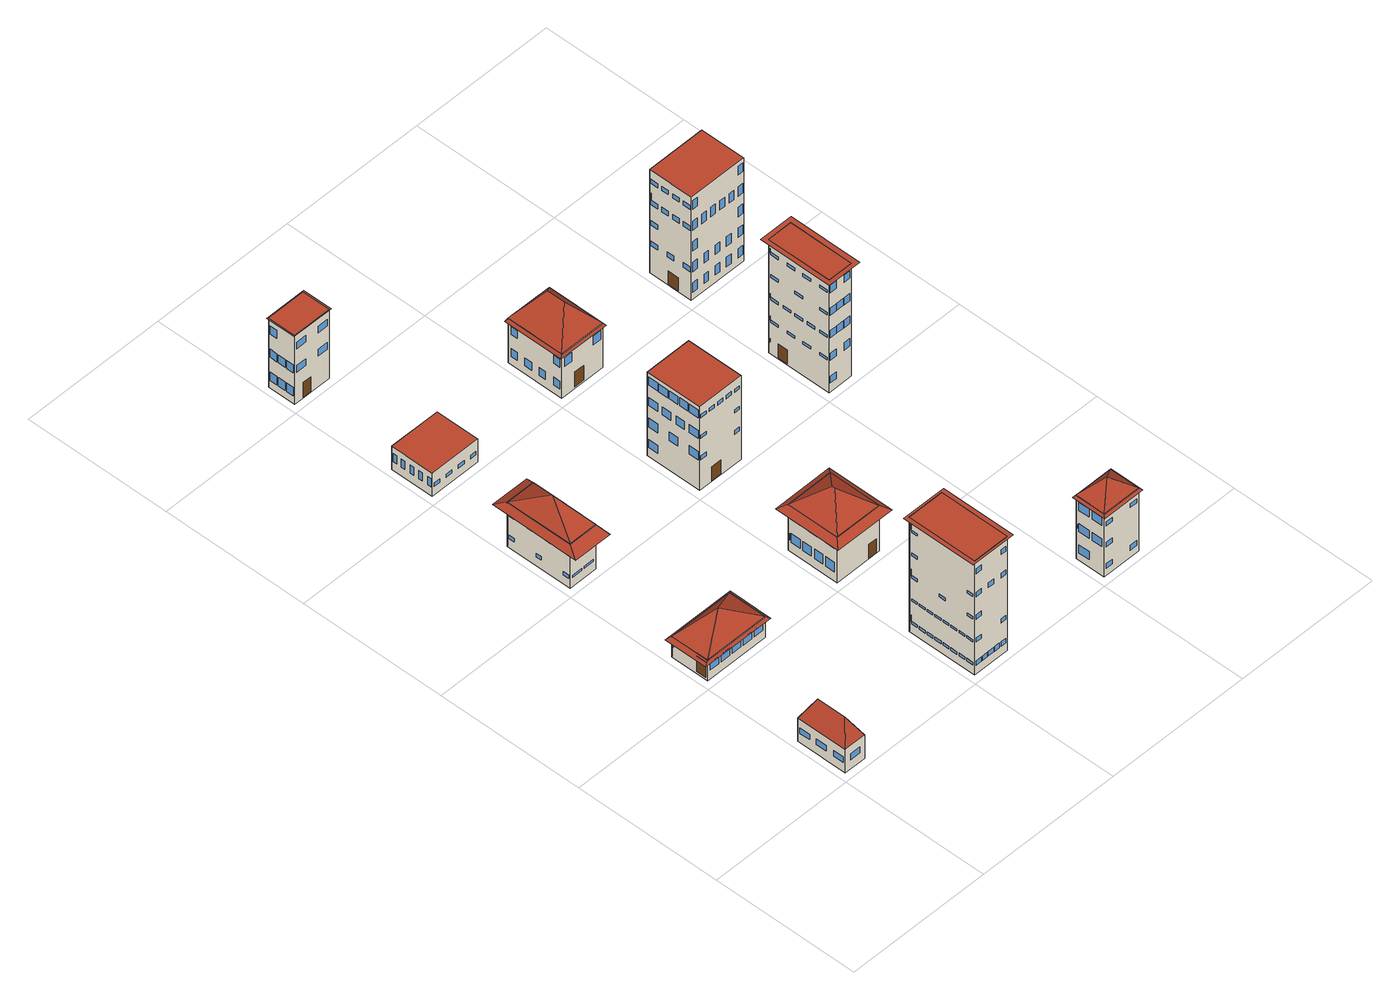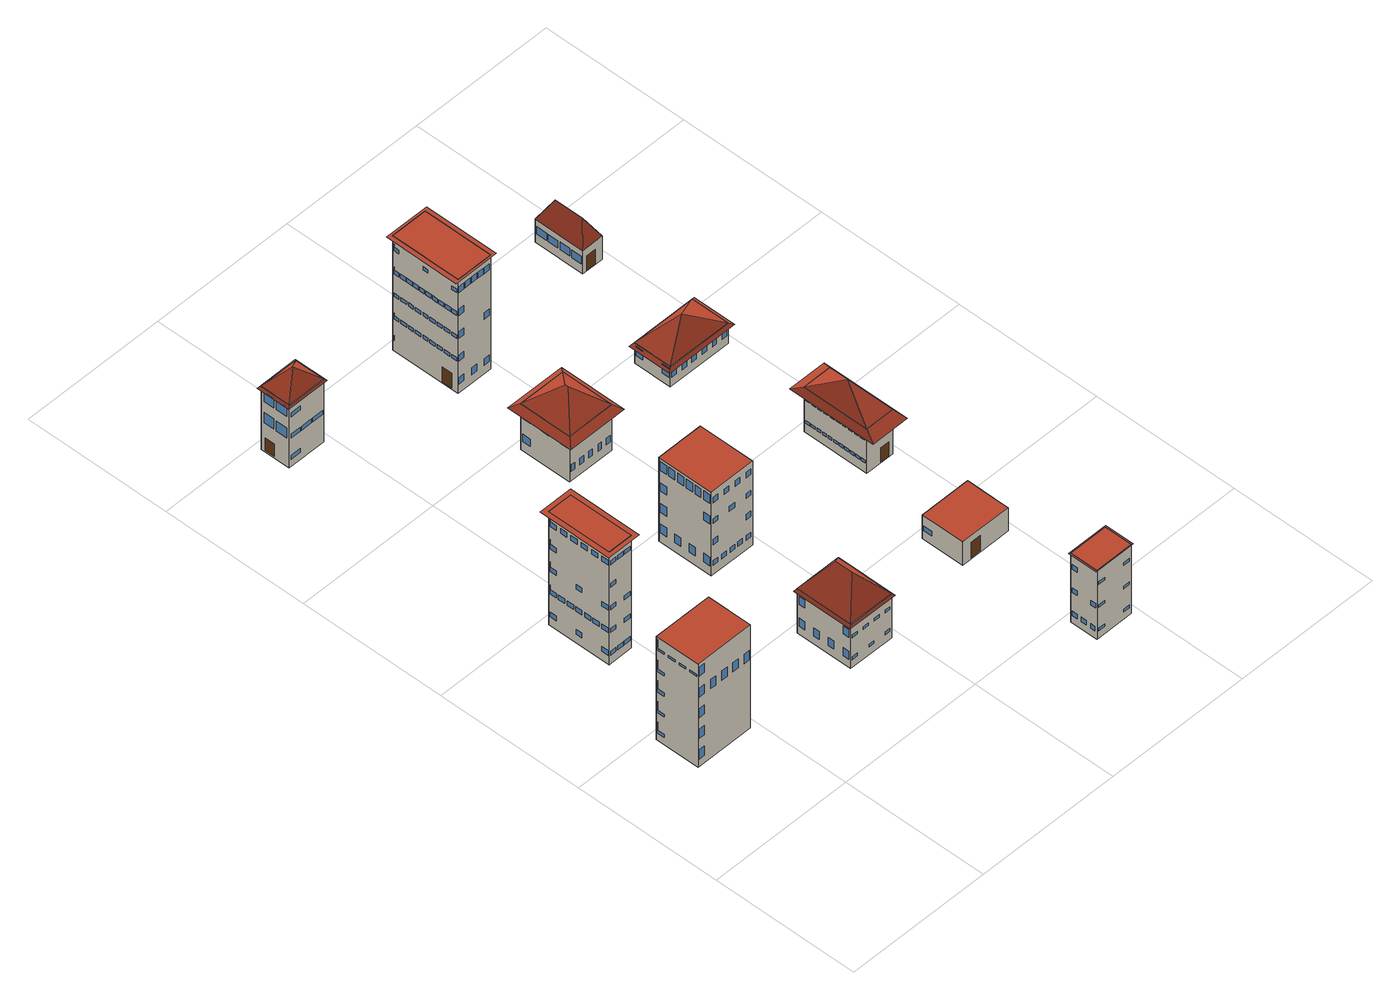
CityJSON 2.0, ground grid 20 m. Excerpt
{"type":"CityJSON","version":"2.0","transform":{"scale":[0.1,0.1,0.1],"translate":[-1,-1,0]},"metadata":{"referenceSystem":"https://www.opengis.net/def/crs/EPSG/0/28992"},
"CityObjects":{
"building1":{"type":"Building","attributes":{"roofType":"Hipped","yearOfConstruction":1975,"function":"Industrial","storeysAboveGround":1},"geometry":[{"type":"MultiSurface","lod":"3","boundaries":[[[0,1,2,3]],[[4,5,6,7]],[[7,8,9,4]],[[6,8,7]],[[9,5,4]],[[2,8,6,3],[10,11,12,13]],[[12,11,10,13]],[[1,9,8,2],[14,15,16,17],[18,19,20,21],[22,23,24,25],[26,27,28,29]],[[16,15,14,17]],[[20,19,18,21]],[[24,23,22,25]],[[28,27,26,29]],[[0,5,9,1],[30,31,32,33]],[[32,31,30,33]],[[3,6,5,0],[34,35,36,37],[38,39,40,41],[42,43,44,45]],[[36,35,34,37]],[[40,39,38,41]],[[44,43,42,45]]],"semantics":{"surfaces":[{"type":"GroundSurface"},{"type":"RoofSurface"},{"type":"WallSurface"},{"type":"Window"},{"type":"Door"}],"values":[0,1,1,1,1,2,3,2,3,3,3,3,2,4,2,3,3,3]}}]},
"building2":{"type":"Building","attributes":{"roofType":"Pyramidal","yearOfConstruction":1979,"function":"Residential","storeysAboveGround":1},"geometry":[{"type":"MultiSurface","lod":"3","boundaries":[[[46,47,48,49]],[[50,51,52]],[[53,54,52]],[[51,53,52]],[[54,50,52]],[[48,53,51,49],[55,56,57,58],[59,60,61,62],[63,64,65,66],[67,68,69,70],[71,72,73,74]],[[57,56,55,58]],[[61,60,59,62]],[[65,64,63,66]],[[69,68,67,70]],[[73,72,71,74]],[[47,54,53,48],[75,76,77,78],[79,80,81,82]],[[77,76,75,78]],[[81,80,79,82]],[[46,50,54,47],[83,84,85,86],[87,88,89,90],[91,92,93,94],[95,96,97,98],[99,100,101,102],[103,104,105,106]],[[85,84,83,86]],[[89,88,87,90]],[[93,92,91,94]],[[97,96,95,98]],[[101,100,99,102]],[[105,104,103,106]],[[49,51,50,46],[107,108,109,110]],[[109,108,107,110]],[[111,53,51,112]],[[113,54,53,111]],[[50,54,113,114]],[[51,50,114,112]]],"semantics":{"surfaces":[{"type":"GroundSurface"},{"type":"RoofSurface"},{"type":"WallSurface"},{"type":"Window"},{"type":"Door"}],"values":[0,1,1,1,1,2,3,3,3,3,3,2,3,3,2,3,3,3,3,3,3,2,4,1,1,1,1]}}]},
"building3":{"type":"Building","attributes":{"roofType":"Pyramidal","yearOfConstruction":1965,"function":"Residential","storeysAboveGround":2},"geometry":[{"type":"MultiSurface","lod":"3","boundaries":[[[115,116,117,118]],[[119,120,121]],[[122,123,121]],[[120,122,121]],[[123,119,121]],[[117,122,120,118],[124,125,126,127],[128,129,130,131],[132,133,134,135],[136,137,138,139]],[[126,125,124,127]],[[130,129,128,131]],[[134,133,132,135]],[[138,137,136,139]],[[116,123,122,117],[140,141,142,143],[144,145,146,147],[148,149,150,151],[152,153,154,155],[156,157,158,159],[160,161,162,163],[164,165,166,167],[168,169,170,171],[172,173,174,175],[176,177,178,179],[180,181,182,183],[184,185,186,187],[188,189,190,191],[192,193,194,195],[196,197,198,199],[200,201,202,203],[204,205,206,207],[208,209,210,211],[212,213,214,215],[216,217,218,219],[220,221,222,223]],[[142,141,140,143]],[[146,145,144,147]],[[150,149,148,151]],[[154,153,152,155]],[[158,157,156,159]],[[162,161,160,163]],[[166,165,164,167]],[[170,169,168,171]],[[174,173,172,175]],[[178,177,176,179]],[[182,181,180,183]],[[186,185,184,187]],[[190,189,188,191]],[[194,193,192,195]],[[198,197,196,199]],[[202,201,200,203]],[[206,205,204,207]],[[210,209,208,211]],[[214,213,212,215]],[[218,217,216,219]],[[222,221,220,223]],[[115,119,123,116],[224,225,226,227],[228,229,230,231],[232,233,234,235],[236,237,238,239],[240,241,242,243],[244,245,246,247]],[[226,225,224,227]],[[230,229,228,231]],[[234,233,232,235]],[[238,237,236,239]],[[242,241,240,243]],[[246,245,244,247]],[[118,120,119,115],[248,249,250,251],[252,253,254,255],[256,257,258,259],[260,261,262,263],[264,265,266,267],[268,269,270,271],[272,273,274,275]],[[250,249,248,251]],[[254,253,252,255]],[[258,257,256,259]],[[262,261,260,263]],[[266,265,264,267]],[[270,269,268,271]],[[274,273,272,275]],[[276,122,120,277]],[[278,123,122,276]],[[119,123,278,279]],[[120,119,279,277]]],"semantics":{"surfaces":[{"type":"GroundSurface"},{"type":"RoofSurface"},{"type":"WallSurface"},{"type":"Window"},{"type":"Door"}],"values":[0,1,1,1,1,2,3,3,3,3,2,3,3,3,3,3,3,3,3,3,3,3,3,3,3,3,3,3,3,3,3,3,2,4,3,3,3,3,3,2,3,3,3,3,3,3,3,1,1,1,1]}}]},
"building4":{"type":"Building","attributes":{"roofType":"Flat","yearOfConstruction":2010,"function":"Residential","storeysAboveGround":1},"geometry":[{"type":"MultiSurface","lod":"3","boundaries":[[[280,281,282,283]],[[284,285,286,287]],[[282,284,287,283],[288,289,290,291],[292,293,294,295],[296,297,298,299],[300,301,302,303]],[[290,289,288,291]],[[294,293,292,295]],[[298,297,296,299]],[[302,301,300,303]],[[281,285,284,282],[304,305,306,307]],[[306,305,304,307]],[[280,286,285,281],[308,309,310,311]],[[310,309,308,311]],[[283,287,286,280],[312,313,314,315],[316,317,318,319],[320,321,322,323],[324,325,326,327],[328,329,330,331]],[[314,313,312,315]],[[318,317,316,319]],[[322,321,320,323]],[[326,325,324,327]],[[330,329,328,331]]],"semantics":{"surfaces":[{"type":"GroundSurface"},{"type":"RoofSurface"},{"type":"WallSurface"},{"type":"Window"},{"type":"Door"}],"values":[0,1,2,3,3,3,3,2,3,2,4,2,3,3,3,3,3]}}]},
"building5":{"type":"Building","attributes":{"roofType":"Flat","yearOfConstruction":1974,"function":"Residential","storeysAboveGround":5},"geometry":[{"type":"MultiSurface","lod":"3","boundaries":[[[332,333,334,335]],[[336,337,338,339]],[[334,336,339,335],[340,341,342,343],[344,345,346,347],[348,349,350,351],[352,353,354,355],[356,357,358,359],[360,361,362,363],[364,365,366,367],[368,369,370,371],[372,373,374,375],[376,377,378,379],[380,381,382,383],[384,385,386,387],[388,389,390,391]],[[342,341,340,343]],[[346,345,344,347]],[[350,349,348,351]],[[354,353,352,355]],[[358,357,356,359]],[[362,361,360,363]],[[366,365,364,367]],[[370,369,368,371]],[[374,373,372,375]],[[378,377,376,379]],[[382,381,380,383]],[[386,385,384,387]],[[390,389,388,391]],[[333,337,336,334],[392,393,394,395],[396,397,398,399],[400,401,402,403],[404,405,406,407],[408,409,410,411],[412,413,414,415],[416,417,418,419],[420,421,422,423],[424,425,426,427],[428,429,430,431],[432,433,434,435],[436,437,438,439],[440,441,442,443],[444,445,446,447],[448,449,450,451],[452,453,454,455],[456,457,458,459],[460,461,462,463],[464,465,466,467],[468,469,470,471],[472,473,474,475],[476,477,478,479],[480,481,482,483],[484,485,486,487],[488,489,490,491],[492,493,494,495],[496,497,498,499],[500,501,502,503],[504,505,506,507],[508,509,510,511],[512,513,514,515],[516,517,518,519]],[[394,393,392,395]],[[398,397,396,399]],[[402,401,400,403]],[[406,405,404,407]],[[410,409,408,411]],[[414,413,412,415]],[[418,417,416,419]],[[422,421,420,423]],[[426,425,424,427]],[[430,429,428,431]],[[434,433,432,435]],[[438,437,436,439]],[[442,441,440,443]],[[446,445,444,447]],[[450,449,448,451]],[[454,453,452,455]],[[458,457,456,459]],[[462,461,460,463]],[[466,465,464,467]],[[470,469,468,471]],[[474,473,472,475]],[[478,477,476,479]],[[482,481,480,483]],[[486,485,484,487]],[[490,489,488,491]],[[494,493,492,495]],[[498,497,496,499]],[[502,501,500,503]],[[506,505,504,507]],[[510,509,508,511]],[[514,513,512,515]],[[518,517,516,519]],[[332,338,337,333],[520,521,522,523],[524,525,526,527],[528,529,530,531],[532,533,534,535],[536,537,538,539],[540,541,542,543],[544,545,546,547],[548,549,550,551],[552,553,554,555],[556,557,558,559],[560,561,562,563],[564,565,566,567]],[[522,521,520,523]],[[526,525,524,527]],[[530,529,528,531]],[[534,533,532,535]],[[538,537,536,539]],[[542,541,540,543]],[[546,545,544,547]],[[550,549,548,551]],[[554,553,552,555]],[[558,557,556,559]],[[562,561,560,563]],[[566,565,564,567]],[[335,339,338,332],[568,569,570,571],[572,573,574,575],[576,577,578,579],[580,581,582,583],[584,585,586,587],[588,589,590,591],[592,593,594,595],[596,597,598,599],[600,601,602,603],[604,605,606,607],[608,609,610,611],[612,613,614,615],[616,617,618,619],[620,621,622,623],[624,625,626,627],[628,629,630,631],[632,633,634,635],[636,637,638,639],[640,641,642,643],[644,645,646,647],[648,649,650,651],[652,653,654,655]],[[570,569,568,571]],[[574,573,572,575]],[[578,577,576,579]],[[582,581,580,583]],[[586,585,584,587]],[[590,589,588,591]],[[594,593,592,595]],[[598,597,596,599]],[[602,601,600,603]],[[606,605,604,607]],[[610,609,608,611]],[[614,613,612,615]],[[618,617,616,619]],[[622,621,620,623]],[[626,625,624,627]],[[630,629,628,631]],[[634,633,632,635]],[[638,637,636,639]],[[642,641,640,643]],[[646,645,644,647]],[[650,649,648,651]],[[654,653,652,655]],[[656,657,658,659],[338,337,336,339]]],"semantics":{"surfaces":[{"type":"GroundSurface"},{"type":"RoofSurface"},{"type":"WallSurface"},{"type":"Window"},{"type":"Door"}],"values":[0,1,2,3,3,3,3,3,3,3,3,3,3,3,3,3,2,4,3,3,3,3,3,3,3,3,3,3,3,3,3,3,3,3,3,3,3,3,3,3,3,3,3,3,3,3,3,3,3,2,3,3,3,3,3,3,3,3,3,3,3,3,2,3,3,3,3,3,3,3,3,3,3,3,3,3,3,3,3,3,3,3,3,3,3,1]}}]},
"building6":{"type":"Building","attributes":{"roofType":"Flat","yearOfConstruction":1993,"function":"Residential","storeysAboveGround":3},"geometry":[{"type":"MultiSurface","lod":"3","boundaries":[[[660,661,662,663]],[[664,665,666,667]],[[662,664,667,663],[668,669,670,671],[672,673,674,675],[676,677,678,679],[680,681,682,683],[684,685,686,687]],[[670,669,668,671]],[[674,673,672,675]],[[678,677,676,679]],[[682,681,680,683]],[[686,685,684,687]],[[661,665,664,662],[688,689,690,691],[692,693,694,695],[696,697,698,699],[700,701,702,703],[704,705,706,707],[708,709,710,711]],[[690,689,688,691]],[[694,693,692,695]],[[698,697,696,699]],[[702,701,700,703]],[[706,705,704,707]],[[710,709,708,711]],[[660,666,665,661],[712,713,714,715],[716,717,718,719],[720,721,722,723],[724,725,726,727],[728,729,730,731],[732,733,734,735]],[[714,713,712,715]],[[718,717,716,719]],[[722,721,720,723]],[[726,725,724,727]],[[730,729,728,731]],[[734,733,732,735]],[[663,667,666,660],[736,737,738,739],[740,741,742,743],[744,745,746,747],[748,749,750,751],[752,753,754,755],[756,757,758,759],[760,761,762,763]],[[738,737,736,739]],[[742,741,740,743]],[[746,745,744,747]],[[750,749,748,751]],[[754,753,752,755]],[[758,757,756,759]],[[762,761,760,763]],[[764,765,766,767],[666,665,664,667]]],"semantics":{"surfaces":[{"type":"GroundSurface"},{"type":"RoofSurface"},{"type":"WallSurface"},{"type":"Door"},{"type":"Window"}],"values":[0,1,2,3,4,4,4,4,2,4,4,4,4,4,4,2,4,4,4,4,4,4,2,4,4,4,4,4,4,4,1]}}]},
"building7":{"type":"Building","attributes":{"roofType":"Hipped","yearOfConstruction":1971,"function":"Residential","storeysAboveGround":2},"geometry":[{"type":"MultiSurface","lod":"3","boundaries":[[[768,769,770,771]],[[772,773,774,775]],[[775,776,777,772]],[[774,776,775]],[[777,773,772]],[[770,776,774,771],[778,779,780,781],[782,783,784,785],[786,787,788,789],[790,791,792,793],[794,795,796,797],[798,799,800,801],[802,803,804,805],[806,807,808,809]],[[780,779,778,781]],[[784,783,782,785]],[[788,787,786,789]],[[792,791,790,793]],[[796,795,794,797]],[[800,799,798,801]],[[804,803,802,805]],[[808,807,806,809]],[[769,777,776,770],[810,811,812,813],[814,815,816,817],[818,819,820,821],[822,823,824,825]],[[812,811,810,813]],[[816,815,814,817]],[[820,819,818,821]],[[824,823,822,825]],[[768,773,777,769],[826,827,828,829],[830,831,832,833],[834,835,836,837],[838,839,840,841],[842,843,844,845],[846,847,848,849],[850,851,852,853],[854,855,856,857],[858,859,860,861],[862,863,864,865],[866,867,868,869],[870,871,872,873],[874,875,876,877]],[[828,827,826,829]],[[832,831,830,833]],[[836,835,834,837]],[[840,839,838,841]],[[844,843,842,845]],[[848,847,846,849]],[[852,851,850,853]],[[856,855,854,857]],[[860,859,858,861]],[[864,863,862,865]],[[868,867,866,869]],[[872,871,870,873]],[[876,875,874,877]],[[771,774,773,768],[878,879,880,881],[882,883,884,885],[886,887,888,889],[890,891,892,893],[894,895,896,897],[898,899,900,901],[902,903,904,905]],[[880,879,878,881]],[[884,883,882,885]],[[888,887,886,889]],[[892,891,890,893]],[[896,895,894,897]],[[900,899,898,901]],[[904,903,902,905]],[[906,776,774,907]],[[908,777,776,906]],[[773,777,908,909]],[[774,773,909,907]]],"semantics":{"surfaces":[{"type":"GroundSurface"},{"type":"RoofSurface"},{"type":"WallSurface"},{"type":"Door"},{"type":"Window"}],"values":[0,1,1,1,1,2,3,4,4,4,4,4,4,4,2,4,4,4,4,2,4,4,4,4,4,4,4,4,4,4,4,4,4,2,4,4,4,4,4,4,4,1,1,1,1]}}]},
"building8":{"type":"Building","attributes":{"roofType":"Flat","yearOfConstruction":1953,"function":"Residential","storeysAboveGround":4},"geometry":[{"type":"MultiSurface","lod":"3","boundaries":[[[910,911,912,913]],[[914,915,916,917]],[[912,914,917,913],[918,919,920,921],[922,923,924,925],[926,927,928,929],[930,931,932,933],[934,935,936,937],[938,939,940,941],[942,943,944,945],[946,947,948,949],[950,951,952,953],[954,955,956,957]],[[920,919,918,921]],[[924,923,922,925]],[[928,927,926,929]],[[932,931,930,933]],[[936,935,934,937]],[[940,939,938,941]],[[944,943,942,945]],[[948,947,946,949]],[[952,951,950,953]],[[956,955,954,957]],[[911,915,914,912],[958,959,960,961],[962,963,964,965],[966,967,968,969],[970,971,972,973],[974,975,976,977],[978,979,980,981],[982,983,984,985],[986,987,988,989],[990,991,992,993],[994,995,996,997],[998,999,1000,1001],[1002,1003,1004,1005],[1006,1007,1008,1009]],[[960,959,958,961]],[[964,963,962,965]],[[968,967,966,969]],[[972,971,970,973]],[[976,975,974,977]],[[980,979,978,981]],[[984,983,982,985]],[[988,987,986,989]],[[992,991,990,993]],[[996,995,994,997]],[[1000,999,998,1001]],[[1004,1003,1002,1005]],[[1008,1007,1006,1009]],[[910,916,915,911],[1010,1011,1012,1013],[1014,1015,1016,1017],[1018,1019,1020,1021],[1022,1023,1024,1025],[1026,1027,1028,1029],[1030,1031,1032,1033],[1034,1035,1036,1037],[1038,1039,1040,1041],[1042,1043,1044,1045],[1046,1047,1048,1049],[1050,1051,1052,1053],[1054,1055,1056,1057],[1058,1059,1060,1061],[1062,1063,1064,1065]],[[1012,1011,1010,1013]],[[1016,1015,1014,1017]],[[1020,1019,1018,1021]],[[1024,1023,1022,1025]],[[1028,1027,1026,1029]],[[1032,1031,1030,1033]],[[1036,1035,1034,1037]],[[1040,1039,1038,1041]],[[1044,1043,1042,1045]],[[1048,1047,1046,1049]],[[1052,1051,1050,1053]],[[1056,1055,1054,1057]],[[1060,1059,1058,1061]],[[1064,1063,1062,1065]],[[913,917,916,910],[1066,1067,1068,1069],[1070,1071,1072,1073],[1074,1075,1076,1077],[1078,1079,1080,1081],[1082,1083,1084,1085],[1086,1087,1088,1089],[1090,1091,1092,1093],[1094,1095,1096,1097],[1098,1099,1100,1101],[1102,1103,1104,1105],[1106,1107,1108,1109],[1110,1111,1112,1113],[1114,1115,1116,1117]],[[1068,1067,1066,1069]],[[1072,1071,1070,1073]],[[1076,1075,1074,1077]],[[1080,1079,1078,1081]],[[1084,1083,1082,1085]],[[1088,1087,1086,1089]],[[1092,1091,1090,1093]],[[1096,1095,1094,1097]],[[1100,1099,1098,1101]],[[1104,1103,1102,1105]],[[1108,1107,1106,1109]],[[1112,1111,1110,1113]],[[1116,1115,1114,1117]]],"semantics":{"surfaces":[{"type":"GroundSurface"},{"type":"RoofSurface"},{"type":"WallSurface"},{"type":"Door"},{"type":"Window"}],"values":[0,1,2,3,4,4,4,4,4,4,4,4,4,2,4,4,4,4,4,4,4,4,4,4,4,4,4,2,4,4,4,4,4,4,4,4,4,4,4,4,4,4,2,4,4,4,4,4,4,4,4,4,4,4,4,4]}}]},
"building9":{"type":"Building","attributes":{"roofType":"Hipped","yearOfConstruction":1960,"function":"Residential","storeysAboveGround":2},"geometry":[{"type":"MultiSurface","lod":"3","boundaries":[[[1118,1119,1120,1121]],[[1122,1123,1124,1125]],[[1125,1126,1127,1122]],[[1124,1126,1125]],[[1127,1123,1122]],[[1120,1126,1124,1121],[1128,1129,1130,1131],[1132,1133,1134,1135],[1136,1137,1138,1139]],[[1130,1129,1128,1131]],[[1134,1133,1132,1135]],[[1138,1137,1136,1139]],[[1119,1127,1126,1120],[1140,1141,1142,1143],[1144,1145,1146,1147],[1148,1149,1150,1151],[1152,1153,1154,1155],[1156,1157,1158,1159],[1160,1161,1162,1163]],[[1142,1141,1140,1143]],[[1146,1145,1144,1147]],[[1150,1149,1148,1151]],[[1154,1153,1152,1155]],[[1158,1157,1156,1159]],[[1162,1161,1160,1163]],[[1118,1123,1127,1119],[1164,1165,1166,1167],[1168,1169,1170,1171],[1172,1173,1174,1175],[1176,1177,1178,1179],[1180,1181,1182,1183],[1184,1185,1186,1187],[1188,1189,1190,1191]],[[1166,1165,1164,1167]],[[1170,1169,1168,1171]],[[1174,1173,1172,1175]],[[1178,1177,1176,1179]],[[1182,1181,1180,1183]],[[1186,1185,1184,1187]],[[1190,1189,1188,1191]],[[1121,1124,1123,1118],[1192,1193,1194,1195],[1196,1197,1198,1199],[1200,1201,1202,1203],[1204,1205,1206,1207],[1208,1209,1210,1211],[1212,1213,1214,1215]],[[1194,1193,1192,1195]],[[1198,1197,1196,1199]],[[1202,1201,1200,1203]],[[1206,1205,1204,1207]],[[1210,1209,1208,1211]],[[1214,1213,1212,1215]],[[1216,1126,1124,1217]],[[1218,1127,1126,1216]],[[1123,1127,1218,1219]],[[1124,1123,1219,1217]]],"semantics":{"surfaces":[{"type":"GroundSurface"},{"type":"RoofSurface"},{"type":"WallSurface"},{"type":"Door"},{"type":"Window"}],"values":[0,1,1,1,1,2,3,4,4,2,4,4,4,4,4,4,2,4,4,4,4,4,4,4,2,4,4,4,4,4,4,1,1,1,1]}}]},
"building10":{"type":"Building","attributes":{"roofType":"Pyramidal","yearOfConstruction":1958,"function":"Residential","storeysAboveGround":3},"geometry":[{"type":"MultiSurface","lod":"3","boundaries":[[[1220,1221,1222,1223]],[[1224,1225,1226]],[[1227,1228,1226]],[[1225,1227,1226]],[[1228,1224,1226]],[[1222,1227,1225,1223],[1229,1230,1231,1232],[1233,1234,1235,1236],[1237,1238,1239,1240],[1241,1242,1243,1244],[1245,1246,1247,1248]],[[1231,1230,1229,1232]],[[1235,1234,1233,1236]],[[1239,1238,1237,1240]],[[1243,1242,1241,1244]],[[1247,1246,1245,1248]],[[1221,1228,1227,1222],[1249,1250,1251,1252],[1253,1254,1255,1256],[1257,1258,1259,1260],[1261,1262,1263,1264],[1265,1266,1267,1268]],[[1251,1250,1249,1252]],[[1255,1254,1253,1256]],[[1259,1258,1257,1260]],[[1263,1262,1261,1264]],[[1267,1266,1265,1268]],[[1220,1224,1228,1221],[1269,1270,1271,1272],[1273,1274,1275,1276],[1277,1278,1279,1280],[1281,1282,1283,1284],[1285,1286,1287,1288]],[[1271,1270,1269,1272]],[[1275,1274,1273,1276]],[[1279,1278,1277,1280]],[[1283,1282,1281,1284]],[[1287,1286,1285,1288]],[[1223,1225,1224,1220],[1289,1290,1291,1292],[1293,1294,1295,1296],[1297,1298,1299,1300],[1301,1302,1303,1304],[1305,1306,1307,1308]],[[1291,1290,1289,1292]],[[1295,1294,1293,1296]],[[1299,1298,1297,1300]],[[1303,1302,1301,1304]],[[1307,1306,1305,1308]],[[1309,1227,1225,1310]],[[1311,1228,1227,1309]],[[1224,1228,1311,1312]],[[1225,1224,1312,1310]]],"semantics":{"surfaces":[{"type":"GroundSurface"},{"type":"RoofSurface"},{"type":"WallSurface"},{"type":"Window"},{"type":"Door"}],"values":[0,1,1,1,1,2,3,3,3,3,3,2,4,3,3,3,3,2,3,3,3,3,3,2,3,3,3,3,3,1,1,1,1]}}]},
"building11":{"type":"Building","attributes":{"roofType":"Flat","yearOfConstruction":1945,"function":"Industrial","storeysAboveGround":5},"geometry":[{"type":"MultiSurface","lod":"3","boundaries":[[[1313,1314,1315,1316]],[[1317,1318,1319,1320]],[[1315,1317,1320,1316],[1321,1322,1323,1324],[1325,1326,1327,1328],[1329,1330,1331,1332],[1333,1334,1335,1336],[1337,1338,1339,1340],[1341,1342,1343,1344],[1345,1346,1347,1348],[1349,1350,1351,1352],[1353,1354,1355,1356],[1357,1358,1359,1360],[1361,1362,1363,1364]],[[1323,1322,1321,1324]],[[1327,1326,1325,1328]],[[1331,1330,1329,1332]],[[1335,1334,1333,1336]],[[1339,1338,1337,1340]],[[1343,1342,1341,1344]],[[1347,1346,1345,1348]],[[1351,1350,1349,1352]],[[1355,1354,1353,1356]],[[1359,1358,1357,1360]],[[1363,1362,1361,1364]],[[1314,1318,1317,1315],[1365,1366,1367,1368],[1369,1370,1371,1372],[1373,1374,1375,1376],[1377,1378,1379,1380],[1381,1382,1383,1384],[1385,1386,1387,1388],[1389,1390,1391,1392],[1393,1394,1395,1396],[1397,1398,1399,1400],[1401,1402,1403,1404],[1405,1406,1407,1408],[1409,1410,1411,1412],[1413,1414,1415,1416],[1417,1418,1419,1420],[1421,1422,1423,1424],[1425,1426,1427,1428],[1429,1430,1431,1432],[1433,1434,1435,1436],[1437,1438,1439,1440],[1441,1442,1443,1444]],[[1367,1366,1365,1368]],[[1371,1370,1369,1372]],[[1375,1374,1373,1376]],[[1379,1378,1377,1380]],[[1383,1382,1381,1384]],[[1387,1386,1385,1388]],[[1391,1390,1389,1392]],[[1395,1394,1393,1396]],[[1399,1398,1397,1400]],[[1403,1402,1401,1404]],[[1407,1406,1405,1408]],[[1411,1410,1409,1412]],[[1415,1414,1413,1416]],[[1419,1418,1417,1420]],[[1423,1422,1421,1424]],[[1427,1426,1425,1428]],[[1431,1430,1429,1432]],[[1435,1434,1433,1436]],[[1439,1438,1437,1440]],[[1443,1442,1441,1444]],[[1313,1319,1318,1314],[1445,1446,1447,1448],[1449,1450,1451,1452],[1453,1454,1455,1456],[1457,1458,1459,1460],[1461,1462,1463,1464],[1465,1466,1467,1468],[1469,1470,1471,1472],[1473,1474,1475,1476],[1477,1478,1479,1480],[1481,1482,1483,1484],[1485,1486,1487,1488]],[[1447,1446,1445,1448]],[[1451,1450,1449,1452]],[[1455,1454,1453,1456]],[[1459,1458,1457,1460]],[[1463,1462,1461,1464]],[[1467,1466,1465,1468]],[[1471,1470,1469,1472]],[[1475,1474,1473,1476]],[[1479,1478,1477,1480]],[[1483,1482,1481,1484]],[[1487,1486,1485,1488]],[[1316,1320,1319,1313],[1489,1490,1491,1492],[1493,1494,1495,1496],[1497,1498,1499,1500],[1501,1502,1503,1504],[1505,1506,1507,1508],[1509,1510,1511,1512],[1513,1514,1515,1516],[1517,1518,1519,1520],[1521,1522,1523,1524],[1525,1526,1527,1528],[1529,1530,1531,1532],[1533,1534,1535,1536],[1537,1538,1539,1540],[1541,1542,1543,1544],[1545,1546,1547,1548],[1549,1550,1551,1552],[1553,1554,1555,1556]],[[1491,1490,1489,1492]],[[1495,1494,1493,1496]],[[1499,1498,1497,1500]],[[1503,1502,1501,1504]],[[1507,1506,1505,1508]],[[1511,1510,1509,1512]],[[1515,1514,1513,1516]],[[1519,1518,1517,1520]],[[1523,1522,1521,1524]],[[1527,1526,1525,1528]],[[1531,1530,1529,1532]],[[1535,1534,1533,1536]],[[1539,1538,1537,1540]],[[1543,1542,1541,1544]],[[1547,1546,1545,1548]],[[1551,1550,1549,1552]],[[1555,1554,1553,1556]],[[1557,1558,1559,1560],[1319,1318,1317,1320]]],"semantics":{"surfaces":[{"type":"GroundSurface"},{"type":"RoofSurface"},{"type":"WallSurface"},{"type":"Window"},{"type":"Door"}],"values":[0,1,2,3,3,3,3,3,3,3,3,3,3,3,2,3,3,3,3,3,3,3,3,3,3,3,3,3,3,3,3,3,3,3,3,2,3,3,3,3,3,3,3,3,3,3,3,2,4,3,3,3,3,3,3,3,3,3,3,3,3,3,3,3,3,1]}}]},
"building12":{"type":"Building","attributes":{"roofType":"Flat","yearOfConstruction":1948,"function":"Residential","storeysAboveGround":5},"geometry":[{"type":"MultiSurface","lod":"3","boundaries":[[[1561,1562,1563,1564]],[[1565,1566,1567,1568]],[[1563,1565,1568,1564],[1569,1570,1571,1572],[1573,1574,1575,1576],[1577,1578,1579,1580],[1581,1582,1583,1584],[1585,1586,1587,1588],[1589,1590,1591,1592],[1593,1594,1595,1596],[1597,1598,1599,1600],[1601,1602,1603,1604],[1605,1606,1607,1608],[1609,1610,1611,1612],[1613,1614,1615,1616],[1617,1618,1619,1620],[1621,1622,1623,1624],[1625,1626,1627,1628],[1629,1630,1631,1632],[1633,1634,1635,1636],[1637,1638,1639,1640],[1641,1642,1643,1644],[1645,1646,1647,1648]],[[1571,1570,1569,1572]],[[1575,1574,1573,1576]],[[1579,1578,1577,1580]],[[1583,1582,1581,1584]],[[1587,1586,1585,1588]],[[1591,1590,1589,1592]],[[1595,1594,1593,1596]],[[1599,1598,1597,1600]],[[1603,1602,1601,1604]],[[1607,1606,1605,1608]],[[1611,1610,1609,1612]],[[1615,1614,1613,1616]],[[1619,1618,1617,1620]],[[1623,1622,1621,1624]],[[1627,1626,1625,1628]],[[1631,1630,1629,1632]],[[1635,1634,1633,1636]],[[1639,1638,1637,1640]],[[1643,1642,1641,1644]],[[1647,1646,1645,1648]],[[1562,1566,1565,1563],[1649,1650,1651,1652],[1653,1654,1655,1656],[1657,1658,1659,1660],[1661,1662,1663,1664],[1665,1666,1667,1668],[1669,1670,1671,1672],[1673,1674,1675,1676],[1677,1678,1679,1680]],[[1651,1650,1649,1652]],[[1655,1654,1653,1656]],[[1659,1658,1657,1660]],[[1663,1662,1661,1664]],[[1667,1666,1665,1668]],[[1671,1670,1669,1672]],[[1675,1674,1673,1676]],[[1679,1678,1677,1680]],[[1561,1567,1566,1562],[1681,1682,1683,1684],[1685,1686,1687,1688],[1689,1690,1691,1692],[1693,1694,1695,1696],[1697,1698,1699,1700],[1701,1702,1703,1704],[1705,1706,1707,1708],[1709,1710,1711,1712],[1713,1714,1715,1716]],[[1683,1682,1681,1684]],[[1687,1686,1685,1688]],[[1691,1690,1689,1692]],[[1695,1694,1693,1696]],[[1699,1698,1697,1700]],[[1703,1702,1701,1704]],[[1707,1706,1705,1708]],[[1711,1710,1709,1712]],[[1715,1714,1713,1716]],[[1564,1568,1567,1561],[1717,1718,1719,1720],[1721,1722,1723,1724],[1725,1726,1727,1728],[1729,1730,1731,1732],[1733,1734,1735,1736],[1737,1738,1739,1740],[1741,1742,1743,1744],[1745,1746,1747,1748],[1749,1750,1751,1752],[1753,1754,1755,1756],[1757,1758,1759,1760],[1761,1762,1763,1764],[1765,1766,1767,1768]],[[1719,1718,1717,1720]],[[1723,1722,1721,1724]],[[1727,1726,1725,1728]],[[1731,1730,1729,1732]],[[1735,1734,1733,1736]],[[1739,1738,1737,1740]],[[1743,1742,1741,1744]],[[1747,1746,1745,1748]],[[1751,1750,1749,1752]],[[1755,1754,1753,1756]],[[1759,1758,1757,1760]],[[1763,1762,1761,1764]],[[1767,1766,1765,1768]]],"semantics":{"surfaces":[{"type":"GroundSurface"},{"type":"RoofSurface"},{"type":"WallSurface"},{"type":"Window"},{"type":"Door"}],"values":[0,1,2,3,3,3,3,3,3,3,3,3,3,3,3,3,3,3,3,3,3,3,3,2,3,3,3,3,3,3,3,3,2,3,3,3,3,3,3,3,3,3,2,4,3,3,3,3,3,3,3,3,3,3,3,3]}}]}
},
"vertices":[
[10,79,0],[40,79,0],[40,10,0],[10,10,0],[25,64,63],[10,79,35],[10,10,35],[25,25,63],[40,10,35],[40,79,35],[18,10,23],[32,10,23],[32,10,14],[18,10,14],[40,12,25],[40,27,25],[40,27,14],[40,12,14],[40,29,25],[40,43,25],[40,43,14],[40,29,14],[40,46,25],[40,60,25],[40,60,14],[40,46,14],[40,63,25],[40,77,25],[40,77,14],[40,63,14],[34,79,23],[21,79,23],[21,79,1],[34,79,1],[10,76,22],[10,62,22],[10,62,14],[10,76,14],[10,52,22],[10,38,22],[10,38,14],[10,52,14],[10,27,22],[10,13,22],[10,13,14],[10,27,14],
[10,262,0],[99,262,0],[99,210,0],[10,210,0],[10,262,31],[10,210,31],[54,236,59],[99,210,31],[99,262,31],[14,210,24],[27,210,24],[27,210,13],[14,210,13],[31,210,24],[44,210,24],[44,210,13],[31,210,13],[48,210,24],[61,210,24],[61,210,13],[48,210,13],[65,210,24],[78,210,24],[78,210,13],[65,210,13],[82,210,24],[95,210,24],[95,210,13],[82,210,13],[99,212,27],[99,222,27],[99,222,13],[99,212,13],[99,250,27],[99,260,27],[99,260,13],[99,250,13],[97,262,21],[90,262,21],[90,262,13],[97,262,13],[81,262,21],[74,262,21],[74,262,13],[81,262,13],[66,262,21],[59,262,21],[59,262,13],[66,262,13],[50,262,21],[43,262,21],[43,262,13],[50,262,13],[34,262,21],[28,262,21],[28,262,13],[34,262,13],[19,262,21],[12,262,21],[12,262,13],[19,262,13],[10,226,26],[10,213,26],[10,213,3],[10,226,3],[104,207,27],[4,207,27],[104,266,27],[4,266,27],
[10,501,0],[50,501,0],[50,410,0],[10,410,0],[10,501,67],[10,410,67],[30,455,95],[50,410,67],[50,501,67],[14,410,17],[28,410,17],[28,410,14],[14,410,14],[32,410,17],[46,410,17],[46,410,14],[32,410,14],[14,410,51],[28,410,51],[28,410,48],[14,410,48],[32,410,51],[46,410,51],[46,410,48],[32,410,48],[50,412,18],[50,418,18],[50,418,14],[50,412,14],[50,420,18],[50,426,18],[50,426,14],[50,420,14],[50,429,18],[50,434,18],[50,434,14],[50,429,14],[50,437,18],[50,442,18],[50,442,14],[50,437,14],[50,445,18],[50,450,18],[50,450,14],[50,445,14],[50,453,18],[50,459,18],[50,459,14],[50,453,14],[50,461,18],[50,467,18],[50,467,14],[50,461,14],[50,469,18],[50,475,18],[50,475,14],[50,469,14],[50,477,18],[50,483,18],[50,483,14],[50,477,14],[50,485,18],[50,491,18],[50,491,14],[50,485,14],[50,493,18],[50,499,18],[50,499,14],[50,493,14],[50,412,52],[50,418,52],[50,418,48],[50,412,48],[50,421,52],[50,427,52],[50,427,48],[50,421,48],[50,430,52],[50,436,52],[50,436,48],[50,430,48],[50,439,52],[50,445,52],[50,445,48],[50,439,48],[50,448,52],[50,454,52],[50,454,48],[50,448,48],[50,457,52],[50,463,52],[50,463,48],[50,457,48],[50,466,52],[50,471,52],[50,471,48],[50,466,48],[50,475,52],[50,480,52],[50,480,48],[50,475,48],[50,484,52],[50,489,52],[50,489,48],[50,484,48],[50,492,52],[50,498,52],[50,498,48],[50,492,48],[28,501,22],[16,501,22],[16,501,1],[28,501,1],[48,501,55],[42,501,55],[42,501,48],[48,501,48],[40,501,55],[34,501,55],[34,501,48],[40,501,48],[33,501,55],[27,501,55],[27,501,48],[33,501,48],[25,501,55],[19,501,55],[19,501,48],[25,501,48],[17,501,55],[12,501,55],[12,501,48],[17,501,48],[10,499,19],[10,491,19],[10,491,14],[10,499,14],[10,459,19],[10,452,19],[10,452,14],[10,459,14],[10,420,19],[10,412,19],[10,412,14],[10,420,14],[10,499,52],[10,491,52],[10,491,48],[10,499,48],[10,472,52],[10,465,52],[10,465,48],[10,472,48],[10,446,52],[10,438,52],[10,438,48],[10,446,48],[10,420,52],[10,412,52],[10,412,48],[10,420,48],[56,395,58],[3,395,58],[56,516,58],[3,516,58],
[10,669,0],[80,669,0],[80,610,0],[10,610,0],[80,610,35],[80,669,35],[10,669,35],[10,610,35],[13,610,18],[21,610,18],[21,610,13],[13,610,13],[31,610,18],[40,610,18],[40,610,13],[31,610,13],[50,610,18],[59,610,18],[59,610,13],[50,610,13],[69,610,18],[77,610,18],[77,610,13],[69,610,13],[80,612,20],[80,624,20],[80,624,13],[80,612,13],[67,669,25],[53,669,25],[53,669,2],[67,669,2],[10,667,25],[10,662,25],[10,662,13],[10,667,13],[10,655,25],[10,650,25],[10,650,13],[10,655,13],[10,642,25],[10,637,25],[10,637,13],[10,642,13],[10,630,25],[10,625,25],[10,625,13],[10,630,13],[10,617,25],[10,612,25],[10,612,13],[10,617,13],
[210,105,0],[260,105,0],[260,10,0],[210,10,0],[260,10,172],[260,105,172],[210,105,172],[210,10,172],[212,10,20],[220,10,20],[220,10,13],[212,10,13],[222,10,20],[229,10,20],[229,10,13],[222,10,13],[231,10,20],[239,10,20],[239,10,13],[231,10,13],[241,10,20],[248,10,20],[248,10,13],[241,10,13],[251,10,20],[258,10,20],[258,10,13],[251,10,13],[212,10,54],[220,10,54],[220,10,48],[212,10,48],[251,10,54],[258,10,54],[258,10,48],[251,10,48],[212,10,89],[220,10,89],[220,10,82],[212,10,82],[212,10,123],[220,10,123],[220,10,116],[212,10,116],[231,10,123],[239,10,123],[239,10,116],[231,10,116],[251,10,123],[258,10,123],[258,10,116],[251,10,116],[212,10,158],[220,10,158],[220,10,151],[212,10,151],[251,10,158],[258,10,158],[258,10,151],[251,10,151],[260,82,24],[260,96,24],[260,96,2],[260,82,2],[260,12,53],[260,19,53],[260,19,48],[260,12,48],[260,22,53],[260,30,53],[260,30,48],[260,22,48],[260,33,53],[260,40,53],[260,40,48],[260,33,48],[260,43,53],[260,51,53],[260,51,48],[260,43,48],[260,54,53],[260,61,53],[260,61,48],[260,54,48],[260,64,53],[260,72,53],[260,72,48],[260,64,48],[260,75,53],[260,82,53],[260,82,48],[260,75,48],[260,85,53],[260,93,53],[260,93,48],[260,85,48],[260,96,53],[260,103,53],[260,103,48],[260,96,48],[260,12,87],[260,19,87],[260,19,82],[260,12,82],[260,22,87],[260,30,87],[260,30,82],[260,22,82],[260,33,87],[260,40,87],[260,40,82],[260,33,82],[260,43,87],[260,51,87],[260,51,82],[260,43,82],[260,54,87],[260,61,87],[260,61,82],[260,54,82],[260,64,87],[260,72,87],[260,72,82],[260,64,82],[260,75,87],[260,82,87],[260,82,82],[260,75,82],[260,85,87],[260,93,87],[260,93,82],[260,85,82],[260,96,87],[260,103,87],[260,103,82],[260,96,82],[260,12,122],[260,19,122],[260,19,116],[260,12,116],[260,21,122],[260,29,122],[260,29,116],[260,21,116],[260,30,122],[260,38,122],[260,38,116],[260,30,116],[260,40,122],[260,47,122],[260,47,116],[260,40,116],[260,49,122],[260,56,122],[260,56,116],[260,49,116],[260,58,122],[260,66,122],[260,66,116],[260,58,116],[260,68,122],[260,75,122],[260,75,116],[260,68,116],[260,77,122],[260,84,122],[260,84,116],[260,77,116],[260,86,122],[260,94,122],[260,94,116],[260,86,116],[260,96,122],[260,103,122],[260,103,116],[260,96,116],[260,12,156],[260,19,156],[260,19,151],[260,12,151],[260,54,156],[260,61,156],[260,61,151],[260,54,151],[260,96,156],[260,103,156],[260,103,151],[260,96,151],[259,105,23],[251,105,23],[251,105,13],[259,105,13],[239,105,23],[231,105,23],[231,105,13],[239,105,13],[220,105,23],[212,105,23],[212,105,13],[220,105,13],[259,105,57],[251,105,57],[251,105,48],[259,105,48],[259,105,92],[251,105,92],[251,105,82],[259,105,82],[220,105,92],[212,105,92],[212,105,82],[220,105,82],[259,105,126],[251,105,126],[251,105,116],[259,105,116],[259,105,160],[251,105,160],[251,105,151],[259,105,151],[249,105,160],[241,105,160],[241,105,151],[249,105,151],[239,105,160],[231,105,160],[231,105,151],[239,105,151],[229,105,160],[221,105,160],[221,105,151],[229,105,151],[220,105,160],[212,105,160],[212,105,151],[220,105,151],[210,102,17],[210,94,17],[210,94,13],[210,102,13],[210,91,17],[210,82,17],[210,82,13],[210,91,13],[210,79,17],[210,71,17],[210,71,13],[210,79,13],[210,68,17],[210,59,17],[210,59,13],[210,68,13],[210,56,17],[210,48,17],[210,48,13],[210,56,13],[210,45,17],[210,36,17],[210,36,13],[210,45,13],[210,33,17],[210,25,17],[210,25,13],[210,33,13],[210,22,17],[210,13,17],[210,13,13],[210,22,13],[210,102,51],[210,94,51],[210,94,48],[210,102,48],[210,91,51],[210,82,51],[210,82,48],[210,91,48],[210,79,51],[210,71,51],[210,71,48],[210,79,48],[210,68,51],[210,59,51],[210,59,48],[210,68,48],[210,56,51],[210,48,51],[210,48,48],[210,56,48],[210,45,51],[210,36,51],[210,36,48],[210,45,48],[210,33,51],[210,25,51],[210,25,48],[210,33,48],[210,22,51],[210,13,51],[210,13,48],[210,22,48],[210,102,86],[210,94,86],[210,94,82],[210,102,82],[210,62,86],[210,53,86],[210,53,82],[210,62,82],[210,21,86],[210,13,86],[210,13,82],[210,21,82],[210,102,120],[210,94,120],[210,94,116],[210,102,116],[210,21,120],[210,13,120],[210,13,116],[210,21,116],[210,102,154],[210,94,154],[210,94,151],[210,102,151],[266,7,172],[266,108,172],[204,108,172],[204,7,172],
[10,848,0],[63,848,0],[63,810,0],[10,810,0],[63,810,104],[63,848,104],[10,848,104],[10,810,104],[23,810,23],[35,810,23],[35,810,1],[23,810,1],[13,810,56],[27,810,56],[27,810,46],[13,810,46],[46,810,56],[60,810,56],[60,810,46],[46,810,46],[13,810,91],[27,810,91],[27,810,81],[13,810,81],[46,810,91],[60,810,91],[60,810,81],[46,810,81],[63,812,18],[63,819,18],[63,819,11],[63,812,11],[63,825,18],[63,832,18],[63,832,11],[63,825,11],[63,839,18],[63,845,18],[63,845,11],[63,839,11],[63,812,53],[63,819,53],[63,819,46],[63,812,46],[63,839,53],[63,846,53],[63,846,46],[63,839,46],[63,812,88],[63,819,88],[63,819,81],[63,812,81],[60,848,15],[51,848,15],[51,848,11],[60,848,11],[22,848,15],[13,848,15],[13,848,11],[22,848,11],[60,848,50],[51,848,50],[51,848,46],[60,848,46],[22,848,50],[13,848,50],[13,848,46],[22,848,46],[60,848,85],[51,848,85],[51,848,81],[60,848,81],[22,848,85],[13,848,85],[13,848,81],[22,848,81],[10,846,24],[10,836,24],[10,836,11],[10,846,11],[10,834,24],[10,824,24],[10,824,11],[10,834,11],[10,822,24],[10,812,24],[10,812,11],[10,822,11],[10,846,58],[10,836,58],[10,836,46],[10,846,46],[10,834,58],[10,824,58],[10,824,46],[10,834,46],[10,822,58],[10,812,58],[10,812,46],[10,822,46],[10,846,93],[10,836,93],[10,836,81],[10,846,81],[65,809,104],[65,849,104],[8,849,104],[8,809,104],
[210,281,0],[275,281,0],[275,210,0],[210,210,0],[242,247,96],[210,281,69],[210,210,69],[242,244,96],[275,210,69],[275,281,69],[259,210,22],[270,210,22],[270,210,1],[259,210,1],[212,210,59],[218,210,59],[218,210,49],[212,210,49],[221,210,59],[227,210,59],[227,210,49],[221,210,49],[230,210,59],[236,210,59],[236,210,49],[230,210,49],[240,210,59],[245,210,59],[245,210,49],[240,210,49],[249,210,59],[254,210,59],[254,210,49],[249,210,49],[258,210,59],[263,210,59],[263,210,49],[258,210,49],[267,210,59],[272,210,59],[272,210,49],[267,210,49],[275,213,25],[275,224,25],[275,224,14],[275,213,14],[275,213,59],[275,224,59],[275,224,49],[275,213,49],[275,240,59],[275,251,59],[275,251,49],[275,240,49],[275,268,59],[275,278,59],[275,278,49],[275,268,49],[272,281,24],[267,281,24],[267,281,14],[272,281,14],[259,281,24],[253,281,24],[253,281,14],[259,281,14],[245,281,24],[240,281,24],[240,281,14],[245,281,14],[231,281,24],[226,281,24],[226,281,14],[231,281,14],[218,281,24],[212,281,24],[212,281,14],[218,281,14],[272,281,58],[267,281,58],[267,281,49],[272,281,49],[265,281,58],[259,281,58],[259,281,49],[265,281,49],[257,281,58],[251,281,58],[251,281,49],[257,281,49],[249,281,58],[244,281,58],[244,281,49],[249,281,49],[241,281,58],[236,281,58],[236,281,49],[241,281,49],[234,281,58],[228,281,58],[228,281,49],[234,281,49],[226,281,58],[220,281,58],[220,281,49],[226,281,49],[218,281,58],[212,281,58],[212,281,49],[218,281,49],[210,277,28],[210,264,28],[210,264,14],[210,277,14],[210,260,28],[210,248,28],[210,248,14],[210,260,14],[210,243,28],[210,231,28],[210,231,14],[210,243,14],[210,227,28],[210,214,28],[210,214,14],[210,227,14],[210,277,62],[210,264,62],[210,264,49],[210,277,49],[210,252,62],[210,239,62],[210,239,49],[210,252,49],[210,227,62],[210,214,62],[210,214,49],[210,227,49],[284,200,62],[201,200,62],[284,291,62],[201,291,62],
[210,486,0],[274,486,0],[274,410,0],[210,410,0],[274,410,126],[274,486,126],[210,486,126],[210,410,126],[229,410,22],[243,410,22],[243,410,1],[229,410,1],[212,410,51],[220,410,51],[220,410,45],[212,410,45],[264,410,51],[271,410,51],[271,410,45],[264,410,45],[212,410,82],[220,410,82],[220,410,77],[212,410,77],[264,410,82],[271,410,82],[271,410,77],[264,410,77],[212,410,113],[220,410,113],[220,410,108],[212,410,108],[225,410,113],[233,410,113],[233,410,108],[225,410,108],[238,410,113],[246,410,113],[246,410,108],[238,410,108],[251,410,113],[259,410,113],[259,410,108],[251,410,108],[264,410,113],[271,410,113],[271,410,108],[264,410,108],[274,412,27],[274,421,27],[274,421,14],[274,412,14],[274,433,27],[274,442,27],[274,442,14],[274,433,14],[274,454,27],[274,463,27],[274,463,14],[274,454,14],[274,475,27],[274,484,27],[274,484,14],[274,475,14],[274,412,58],[274,421,58],[274,421,45],[274,412,45],[274,412,89],[274,421,89],[274,421,77],[274,412,77],[274,475,89],[274,484,89],[274,484,77],[274,475,77],[274,412,121],[274,421,121],[274,421,108],[274,412,108],[274,424,121],[274,433,121],[274,433,108],[274,424,108],[274,437,121],[274,446,121],[274,446,108],[274,437,108],[274,450,121],[274,459,121],[274,459,108],[274,450,108],[274,463,121],[274,471,121],[274,471,108],[274,463,108],[274,475,121],[274,484,121],[274,484,108],[274,475,108],[271,486,21],[264,486,21],[264,486,14],[271,486,14],[258,486,21],[251,486,21],[251,486,14],[258,486,14],[245,486,21],[238,486,21],[238,486,14],[245,486,14],[233,486,21],[226,486,21],[226,486,14],[233,486,14],[220,486,21],[213,486,21],[213,486,14],[220,486,14],[271,486,53],[264,486,53],[264,486,45],[271,486,45],[220,486,53],[213,486,53],[213,486,45],[220,486,45],[271,486,84],[264,486,84],[264,486,77],[271,486,77],[246,486,84],[238,486,84],[238,486,77],[246,486,77],[220,486,84],[213,486,84],[213,486,77],[220,486,77],[271,486,116],[264,486,116],[264,486,108],[271,486,108],[254,486,116],[247,486,116],[247,486,108],[254,486,108],[237,486,116],[230,486,116],[230,486,108],[237,486,108],[220,486,116],[213,486,116],[213,486,108],[220,486,108],[210,484,26],[210,471,26],[210,471,14],[210,484,14],[210,484,58],[210,471,58],[210,471,45],[210,484,45],[210,454,58],[210,442,58],[210,442,45],[210,454,45],[210,425,58],[210,412,58],[210,412,45],[210,425,45],[210,484,89],[210,471,89],[210,471,77],[210,484,77],[210,464,89],[210,452,89],[210,452,77],[210,464,77],[210,444,89],[210,432,89],[210,432,77],[210,444,77],[210,425,89],[210,412,89],[210,412,77],[210,425,77],[210,484,120],[210,471,120],[210,471,108],[210,484,108],[210,469,120],[210,456,120],[210,456,108],[210,469,108],[210,454,120],[210,442,120],[210,442,108],[210,454,108],[210,439,120],[210,427,120],[210,427,108],[210,439,108],[210,425,120],[210,412,120],[210,412,108],[210,425,108],
[210,688,0],[273,688,0],[273,610,0],[210,610,0],[242,661,103],[210,688,67],[210,610,67],[242,637,103],[273,610,67],[273,688,67],[230,610,25],[244,610,25],[244,610,3],[230,610,3],[214,610,58],[225,610,58],[225,610,45],[214,610,45],[258,610,58],[270,610,58],[270,610,45],[258,610,45],[273,613,24],[273,621,24],[273,621,12],[273,613,12],[273,634,24],[273,642,24],[273,642,12],[273,634,12],[273,655,24],[273,663,24],[273,663,12],[273,655,12],[273,677,24],[273,685,24],[273,685,12],[273,677,12],[273,613,57],[273,621,57],[273,621,45],[273,613,45],[273,677,57],[273,685,57],[273,685,45],[273,677,45],[271,688,16],[263,688,16],[263,688,12],[271,688,12],[245,688,16],[238,688,16],[238,688,12],[245,688,12],[220,688,16],[213,688,16],[213,688,12],[220,688,12],[271,688,49],[263,688,49],[263,688,45],[271,688,45],[254,688,49],[246,688,49],[246,688,45],[254,688,45],[237,688,49],[229,688,49],[229,688,45],[237,688,45],[220,688,49],[213,688,49],[213,688,45],[220,688,45],[210,684,24],[210,675,24],[210,675,12],[210,684,12],[210,664,24],[210,654,24],[210,654,12],[210,664,12],[210,643,24],[210,634,24],[210,634,12],[210,643,12],[210,622,24],[210,613,24],[210,613,12],[210,622,12],[210,684,57],[210,675,57],[210,675,45],[210,684,45],[210,622,57],[210,613,57],[210,613,45],[210,622,45],[276,608,63],[207,608,63],[276,690,63],[207,690,63],
[410,51,0],[463,51,0],[463,10,0],[410,10,0],[410,51,95],[410,10,95],[436,30,118],[463,10,95],[463,51,95],[413,10,18],[422,10,18],[422,10,11],[413,10,11],[450,10,18],[460,10,18],[460,10,11],[450,10,11],[413,10,50],[422,10,50],[422,10,43],[413,10,43],[413,10,81],[422,10,81],[422,10,75],[413,10,75],[450,10,81],[460,10,81],[460,10,75],[450,10,75],[463,16,21],[463,29,21],[463,29,2],[463,16,2],[463,14,58],[463,28,58],[463,28,43],[463,14,43],[463,32,58],[463,47,58],[463,47,43],[463,32,43],[463,14,89],[463,28,89],[463,28,75],[463,14,75],[463,32,89],[463,47,89],[463,47,75],[463,32,75],[460,51,17],[446,51,17],[446,51,11],[460,51,11],[460,51,49],[446,51,49],[446,51,43],[460,51,43],[444,51,49],[429,51,49],[429,51,43],[444,51,43],[427,51,49],[412,51,49],[412,51,43],[427,51,43],[460,51,81],[446,51,81],[446,51,75],[460,51,75],[410,47,23],[410,32,23],[410,32,11],[410,47,11],[410,47,55],[410,32,55],[410,32,43],[410,47,43],[410,28,55],[410,14,55],[410,14,43],[410,28,43],[410,47,87],[410,32,87],[410,32,75],[410,47,75],[410,28,87],[410,14,87],[410,14,75],[410,28,75],[466,7,92],[407,7,92],[466,53,92],[407,53,92],
[410,498,0],[444,498,0],[444,410,0],[410,410,0],[444,410,170],[444,498,170],[410,498,170],[410,410,170],[412,410,23],[421,410,23],[421,410,13],[412,410,13],[412,410,58],[421,410,58],[421,410,47],[412,410,47],[433,410,58],[442,410,58],[442,410,47],[433,410,47],[412,410,92],[421,410,92],[421,410,81],[412,410,81],[422,410,92],[432,410,92],[432,410,81],[422,410,81],[433,410,92],[442,410,92],[442,410,81],[433,410,81],[412,410,126],[421,410,126],[421,410,115],[412,410,115],[422,410,126],[432,410,126],[432,410,115],[422,410,115],[433,410,126],[442,410,126],[442,410,115],[433,410,115],[412,410,160],[421,410,160],[421,410,149],[412,410,149],[433,410,160],[442,410,160],[442,410,149],[433,410,149],[444,412,20],[444,421,20],[444,421,13],[444,412,13],[444,450,20],[444,458,20],[444,458,13],[444,450,13],[444,487,20],[444,496,20],[444,496,13],[444,487,13],[444,412,54],[444,421,54],[444,421,47],[444,412,47],[444,424,54],[444,433,54],[444,433,47],[444,424,47],[444,437,54],[444,446,54],[444,446,47],[444,437,47],[444,449,54],[444,458,54],[444,458,47],[444,449,47],[444,462,54],[444,471,54],[444,471,47],[444,462,47],[444,474,54],[444,483,54],[444,483,47],[444,474,47],[444,487,54],[444,496,54],[444,496,47],[444,487,47],[444,412,88],[444,421,88],[444,421,81],[444,412,81],[444,450,88],[444,458,88],[444,458,81],[444,450,81],[444,487,88],[444,496,88],[444,496,81],[444,487,81],[444,412,122],[444,421,122],[444,421,115],[444,412,115],[444,412,156],[444,421,156],[444,421,149],[444,412,149],[444,427,156],[444,436,156],[444,436,149],[444,427,149],[444,442,156],[444,451,156],[444,451,149],[444,442,149],[444,457,156],[444,466,156],[444,466,149],[444,457,149],[444,472,156],[444,481,156],[444,481,149],[444,472,149],[444,487,156],[444,496,156],[444,496,149],[444,487,149],[442,498,19],[434,498,19],[434,498,13],[442,498,13],[431,498,19],[423,498,19],[423,498,13],[431,498,13],[421,498,19],[412,498,19],[412,498,13],[421,498,13],[442,498,53],[434,498,53],[434,498,47],[442,498,47],[421,498,53],[412,498,53],[412,498,47],[421,498,47],[442,498,87],[434,498,87],[434,498,81],[442,498,81],[421,498,87],[412,498,87],[412,498,81],[421,498,81],[442,498,121],[434,498,121],[434,498,115],[442,498,115],[442,498,155],[434,498,155],[434,498,149],[442,498,149],[431,498,155],[423,498,155],[423,498,149],[431,498,149],[421,498,155],[412,498,155],[412,498,149],[421,498,149],[410,484,22],[410,471,22],[410,471,1],[410,484,1],[410,495,51],[410,484,51],[410,484,47],[410,495,47],[410,471,51],[410,460,51],[410,460,47],[410,471,47],[410,448,51],[410,437,51],[410,437,47],[410,448,47],[410,424,51],[410,413,51],[410,413,47],[410,424,47],[410,495,85],[410,484,85],[410,484,81],[410,495,81],[410,477,85],[410,466,85],[410,466,81],[410,477,81],[410,460,85],[410,448,85],[410,448,81],[410,460,81],[410,442,85],[410,431,85],[410,431,81],[410,442,81],[410,424,85],[410,413,85],[410,413,81],[410,424,81],[410,495,119],[410,484,119],[410,484,115],[410,495,115],[410,460,119],[410,448,119],[410,448,115],[410,460,115],[410,424,119],[410,413,119],[410,413,115],[410,424,115],[410,495,153],[410,484,153],[410,484,149],[410,495,149],[410,471,153],[410,460,153],[410,460,149],[410,471,149],[410,448,153],[410,437,153],[410,437,149],[410,448,149],[410,424,153],[410,413,153],[410,413,149],[410,424,149],[451,404,170],[451,504,170],[404,504,170],[404,404,170],
[410,671,0],[491,671,0],[491,610,0],[410,610,0],[491,610,155],[491,671,155],[410,671,155],[410,610,155],[412,610,25],[419,610,25],[419,610,11],[412,610,11],[430,610,25],[436,610,25],[436,610,11],[430,610,11],[447,610,25],[454,610,25],[454,610,11],[447,610,11],[464,610,25],[471,610,25],[471,610,11],[464,610,11],[482,610,25],[489,610,25],[489,610,11],[482,610,11],[412,610,56],[419,610,56],[419,610,42],[412,610,42],[430,610,56],[436,610,56],[436,610,42],[430,610,42],[447,610,56],[454,610,56],[454,610,42],[447,610,42],[464,610,56],[471,610,56],[471,610,42],[464,610,42],[482,610,56],[489,610,56],[489,610,42],[482,610,42],[412,610,87],[419,610,87],[419,610,73],[412,610,73],[482,610,87],[489,610,87],[489,610,73],[482,610,73],[412,610,118],[419,610,118],[419,610,104],[412,610,104],[426,610,118],[433,610,118],[433,610,104],[426,610,104],[440,610,118],[447,610,118],[447,610,104],[440,610,104],[454,610,118],[461,610,118],[461,610,104],[454,610,104],[468,610,118],[475,610,118],[475,610,104],[468,610,104],[482,610,118],[489,610,118],[489,610,104],[482,610,104],[412,610,149],[419,610,149],[419,610,136],[412,610,136],[482,610,149],[489,610,149],[489,610,136],[482,610,136],[491,612,16],[491,622,16],[491,622,11],[491,612,11],[491,612,46],[491,622,46],[491,622,42],[491,612,42],[491,612,78],[491,622,78],[491,622,73],[491,612,73],[491,612,108],[491,622,108],[491,622,104],[491,612,104],[491,612,139],[491,622,139],[491,622,136],[491,612,136],[491,628,139],[491,638,139],[491,638,136],[491,628,136],[491,644,139],[491,653,139],[491,653,136],[491,644,136],[491,659,139],[491,669,139],[491,669,136],[491,659,136],[489,671,25],[481,671,25],[481,671,11],[489,671,11],[489,671,56],[481,671,56],[481,671,42],[489,671,42],[489,671,87],[481,671,87],[481,671,73],[489,671,73],[489,671,118],[481,671,118],[481,671,104],[489,671,104],[471,671,118],[464,671,118],[464,671,104],[471,671,104],[454,671,118],[446,671,118],[446,671,104],[454,671,104],[437,671,118],[429,671,118],[429,671,104],[437,671,104],[420,671,118],[412,671,118],[412,671,104],[420,671,104],[489,671,149],[481,671,149],[481,671,136],[489,671,136],[410,644,21],[410,629,21],[410,629,1],[410,644,1],[410,669,49],[410,659,49],[410,659,42],[410,669,42],[410,645,49],[410,636,49],[410,636,42],[410,645,42],[410,622,49],[410,612,49],[410,612,42],[410,622,42],[410,669,80],[410,659,80],[410,659,73],[410,669,73],[410,669,111],[410,659,111],[410,659,104],[410,669,104],[410,653,111],[410,644,111],[410,644,104],[410,653,104],[410,637,111],[410,628,111],[410,628,104],[410,637,104],[410,622,111],[410,612,111],[410,612,104],[410,622,104],[410,669,142],[410,659,142],[410,659,136],[410,669,136],[410,653,142],[410,644,142],[410,644,136],[410,653,136],[410,637,142],[410,628,142],[410,628,136],[410,637,136],[410,622,142],[410,612,142],[410,612,136],[410,622,136]
]}
